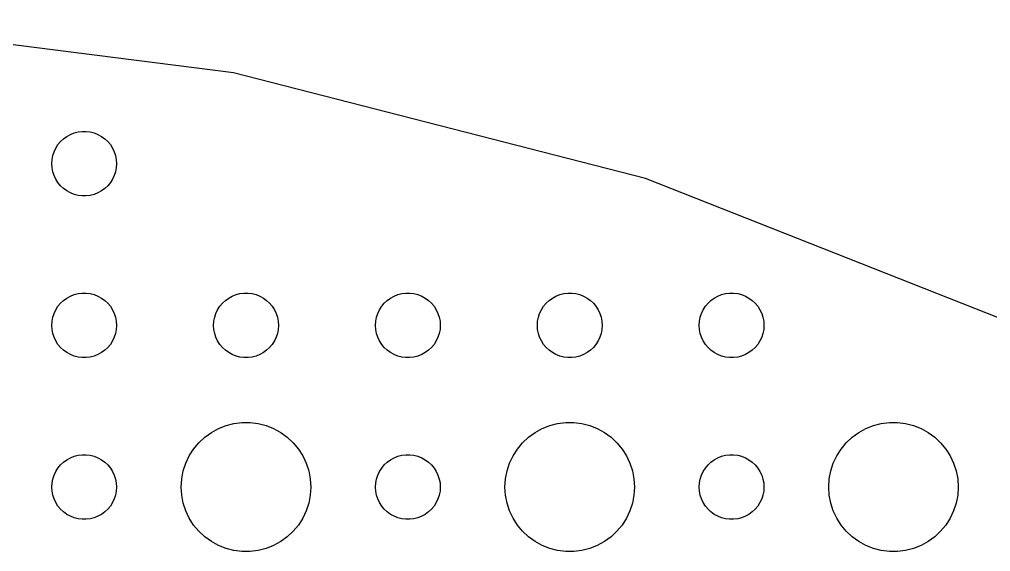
# Model space of a CAD drawing. Header units: metres. Extents: x -157 to 157, y -157 to 157.
# Drawn here: x 19.5 to 64.5, y 132.01 to 156.69 of the extents above; entities that cross this region are included whole.
import ezdxf

# ---------------------------------------------------------------- set-up
doc = ezdxf.new("R2010")
doc.units = ezdxf.units.M

msp = doc.modelspace()

# ---------------------------------------------------------------- linework, layer by layer
for p, q in [((29.4189, 154.219), (9.85811, 156.69)), ((48.5157, 149.316), (29.4189, 154.219)), ((21.5439, 151.156), (21.6963, 151.266)), ((21.6963, 151.266), (21.8613, 151.357)), ((21.8613, 151.357), (22.0365, 151.427)), ((22.0365, 151.427), (22.2189, 151.473)), ((22.2189, 151.473), (22.4058, 151.497)), ((22.4058, 151.497), (22.5942, 151.497)), ((22.5942, 151.497), (22.7811, 151.473)), ((22.7811, 151.473), (22.9635, 151.427)), ((22.9635, 151.427), (23.1387, 151.357)), ((23.1387, 151.357), (23.3037, 151.266)), ((23.3037, 151.266), (23.4561, 151.156)), ((21.1855, 150.723), (21.2865, 150.882)), ((21.2865, 150.882), (21.4065, 151.027)), ((21.4065, 151.027), (21.5439, 151.156)), ((23.4561, 151.156), (23.5934, 151.027)), ((23.5934, 151.027), (23.7135, 150.882)), ((23.7135, 150.882), (23.8145, 150.723)), ((21.0118, 150.188), (21.0471, 150.373)), ((21.0471, 150.373), (21.1053, 150.552)), ((21.1053, 150.552), (21.1855, 150.723)), ((23.8145, 150.723), (23.8947, 150.552)), ((23.8947, 150.552), (23.9529, 150.373)), ((23.9529, 150.373), (23.9882, 150.188)), ((21, 150), (21.0118, 150.188)), ((21.0118, 149.812), (21, 150)), ((23.9882, 150.188), (24, 150)), ((24, 150), (23.9882, 149.812)), ((21.0471, 149.627), (21.0118, 149.812)), ((21.1053, 149.448), (21.0471, 149.627)), ((21.1855, 149.277), (21.1053, 149.448)), ((23.8947, 149.448), (23.8145, 149.277)), ((23.9529, 149.627), (23.8947, 149.448)), ((23.9882, 149.812), (23.9529, 149.627)), ((21.2865, 149.118), (21.1855, 149.277)), ((21.4065, 148.973), (21.2865, 149.118)), ((21.5439, 148.844), (21.4065, 148.973)), ((23.5934, 148.973), (23.4561, 148.844)), ((23.7135, 149.118), (23.5934, 148.973)), ((23.8145, 149.277), (23.7135, 149.118)), ((66.8474, 142.058), (48.5157, 149.316)), ((21.6963, 148.734), (21.5439, 148.844)), ((21.8613, 148.643), (21.6963, 148.734)), ((22.0365, 148.573), (21.8613, 148.643)), ((22.2189, 148.527), (22.0365, 148.573)), ((22.4058, 148.503), (22.2189, 148.527)), ((22.5942, 148.503), (22.4058, 148.503)), ((22.7811, 148.527), (22.5942, 148.503)), ((22.9635, 148.573), (22.7811, 148.527)), ((23.1387, 148.643), (22.9635, 148.573)), ((23.3037, 148.734), (23.1387, 148.643)), ((23.4561, 148.844), (23.3037, 148.734)), ((21.4065, 143.527), (21.5439, 143.656)), ((21.5439, 143.656), (21.6963, 143.766)), ((21.6963, 143.766), (21.8613, 143.857)), ((21.8613, 143.857), (22.0365, 143.927)), ((22.0365, 143.927), (22.2189, 143.973)), ((22.2189, 143.973), (22.4058, 143.997)), ((22.4058, 143.997), (22.5942, 143.997)), ((22.5942, 143.997), (22.7811, 143.973)), ((22.7811, 143.973), (22.9635, 143.927)), ((22.9635, 143.927), (23.1387, 143.857)), ((23.1387, 143.857), (23.3037, 143.766)), ((23.3037, 143.766), (23.4561, 143.656)), ((23.4561, 143.656), (23.5934, 143.527)), ((28.9065, 143.527), (29.0439, 143.656)), ((29.0439, 143.656), (29.1963, 143.766)), ((29.1963, 143.766), (29.3613, 143.857)), ((29.3613, 143.857), (29.5365, 143.927)), ((29.5365, 143.927), (29.7189, 143.973)), ((29.7189, 143.973), (29.9058, 143.997)), ((29.9058, 143.997), (30.0942, 143.997)), ((30.0942, 143.997), (30.2811, 143.973)), ((30.2811, 143.973), (30.4635, 143.927)), ((30.4635, 143.927), (30.6387, 143.857)), ((30.6387, 143.857), (30.8037, 143.766)), ((30.8037, 143.766), (30.9561, 143.656)), ((30.9561, 143.656), (31.0934, 143.527)), ((36.4065, 143.527), (36.5439, 143.656)), ((36.5439, 143.656), (36.6963, 143.766)), ((36.6963, 143.766), (36.8613, 143.857)), ((36.8613, 143.857), (37.0365, 143.927)), ((37.0365, 143.927), (37.2189, 143.973)), ((37.2189, 143.973), (37.4058, 143.997)), ((37.4058, 143.997), (37.5942, 143.997)), ((37.5942, 143.997), (37.7811, 143.973)), ((37.7811, 143.973), (37.9635, 143.927)), ((37.9635, 143.927), (38.1387, 143.857)), ((38.1387, 143.857), (38.3037, 143.766)), ((38.3037, 143.766), (38.4561, 143.656)), ((38.4561, 143.656), (38.5934, 143.527)), ((43.9065, 143.527), (44.0439, 143.656)), ((44.0439, 143.656), (44.1963, 143.766)), ((44.1963, 143.766), (44.3613, 143.857)), ((44.3613, 143.857), (44.5365, 143.927)), ((44.5365, 143.927), (44.7189, 143.973)), ((44.7189, 143.973), (44.9058, 143.997)), ((44.9058, 143.997), (45.0942, 143.997)), ((45.0942, 143.997), (45.2811, 143.973)), ((45.2811, 143.973), (45.4635, 143.927)), ((45.4635, 143.927), (45.6387, 143.857)), ((45.6387, 143.857), (45.8037, 143.766)), ((45.8037, 143.766), (45.9561, 143.656)), ((45.9561, 143.656), (46.0934, 143.527)), ((51.4065, 143.527), (51.5439, 143.656)), ((51.5439, 143.656), (51.6963, 143.766)), ((51.6963, 143.766), (51.8613, 143.857)), ((51.8613, 143.857), (52.0365, 143.927)), ((52.0365, 143.927), (52.2189, 143.973)), ((52.2189, 143.973), (52.4058, 143.997)), ((52.4058, 143.997), (52.5942, 143.997)), ((52.5942, 143.997), (52.7811, 143.973)), ((52.7811, 143.973), (52.9635, 143.927)), ((52.9635, 143.927), (53.1387, 143.857)), ((53.1387, 143.857), (53.3037, 143.766)), ((53.3037, 143.766), (53.4561, 143.656)), ((53.4561, 143.656), (53.5934, 143.527)), ((21.1053, 143.052), (21.1855, 143.223)), ((21.1855, 143.223), (21.2865, 143.382)), ((21.2865, 143.382), (21.4065, 143.527)), ((23.5934, 143.527), (23.7135, 143.382)), ((23.7135, 143.382), (23.8145, 143.223)), ((23.8145, 143.223), (23.8947, 143.052)), ((28.6053, 143.052), (28.6855, 143.223)), ((28.6855, 143.223), (28.7865, 143.382)), ((28.7865, 143.382), (28.9065, 143.527)), ((31.0934, 143.527), (31.2135, 143.382)), ((31.2135, 143.382), (31.3145, 143.223)), ((31.3145, 143.223), (31.3947, 143.052)), ((36.1053, 143.052), (36.1855, 143.223)), ((36.1855, 143.223), (36.2865, 143.382)), ((36.2865, 143.382), (36.4065, 143.527)), ((38.5934, 143.527), (38.7135, 143.382)), ((38.7135, 143.382), (38.8145, 143.223)), ((38.8145, 143.223), (38.8947, 143.052)), ((43.6053, 143.052), (43.6855, 143.223)), ((43.6855, 143.223), (43.7865, 143.382)), ((43.7865, 143.382), (43.9065, 143.527)), ((46.0934, 143.527), (46.2135, 143.382)), ((46.2135, 143.382), (46.3145, 143.223)), ((46.3145, 143.223), (46.3947, 143.052)), ((51.1053, 143.052), (51.1855, 143.223)), ((51.1855, 143.223), (51.2865, 143.382)), ((51.2865, 143.382), (51.4065, 143.527)), ((53.5934, 143.527), (53.7135, 143.382)), ((53.7135, 143.382), (53.8145, 143.223)), ((53.8145, 143.223), (53.8947, 143.052)), ((21, 142.5), (21.0118, 142.688)), ((21.0118, 142.688), (21.0471, 142.873)), ((21.0471, 142.873), (21.1053, 143.052)), ((23.8947, 143.052), (23.9529, 142.873)), ((23.9529, 142.873), (23.9882, 142.688)), ((23.9882, 142.688), (24, 142.5)), ((28.5, 142.5), (28.5118, 142.688)), ((28.5118, 142.688), (28.5471, 142.873)), ((28.5471, 142.873), (28.6053, 143.052)), ((31.3947, 143.052), (31.4529, 142.873)), ((31.4529, 142.873), (31.4882, 142.688)), ((31.4882, 142.688), (31.5, 142.5)), ((36, 142.5), (36.0118, 142.688)), ((36.0118, 142.688), (36.0471, 142.873)), ((36.0471, 142.873), (36.1053, 143.052)), ((38.8947, 143.052), (38.9529, 142.873)), ((38.9529, 142.873), (38.9882, 142.688)), ((38.9882, 142.688), (39, 142.5)), ((43.5, 142.5), (43.5118, 142.688)), ((43.5118, 142.688), (43.5471, 142.873)), ((43.5471, 142.873), (43.6053, 143.052)), ((46.3947, 143.052), (46.4529, 142.873)), ((46.4529, 142.873), (46.4882, 142.688)), ((46.4882, 142.688), (46.5, 142.5)), ((51, 142.5), (51.0118, 142.688)), ((51.0118, 142.688), (51.0471, 142.873)), ((51.0471, 142.873), (51.1053, 143.052)), ((53.8947, 143.052), (53.9529, 142.873)), ((53.9529, 142.873), (53.9882, 142.688)), ((53.9882, 142.688), (54, 142.5)), ((21.0118, 142.312), (21, 142.5)), ((21.0471, 142.127), (21.0118, 142.312)), ((23.9882, 142.312), (23.9529, 142.127)), ((24, 142.5), (23.9882, 142.312)), ((28.5118, 142.312), (28.5, 142.5)), ((28.5471, 142.127), (28.5118, 142.312)), ((31.4882, 142.312), (31.4529, 142.127)), ((31.5, 142.5), (31.4882, 142.312)), ((36.0118, 142.312), (36, 142.5)), ((36.0471, 142.127), (36.0118, 142.312)), ((38.9882, 142.312), (38.9529, 142.127)), ((39, 142.5), (38.9882, 142.312)), ((43.5118, 142.312), (43.5, 142.5)), ((43.5471, 142.127), (43.5118, 142.312)), ((46.4882, 142.312), (46.4529, 142.127)), ((46.5, 142.5), (46.4882, 142.312)), ((51.0118, 142.312), (51, 142.5)), ((51.0471, 142.127), (51.0118, 142.312)), ((53.9882, 142.312), (53.9529, 142.127)), ((54, 142.5), (53.9882, 142.312)), ((21.1053, 141.948), (21.0471, 142.127)), ((21.1855, 141.777), (21.1053, 141.948)), ((21.2865, 141.618), (21.1855, 141.777)), ((23.8145, 141.777), (23.7135, 141.618)), ((23.8947, 141.948), (23.8145, 141.777)), ((23.9529, 142.127), (23.8947, 141.948)), ((28.6053, 141.948), (28.5471, 142.127)), ((28.6855, 141.777), (28.6053, 141.948)), ((28.7865, 141.618), (28.6855, 141.777)), ((31.3145, 141.777), (31.2135, 141.618)), ((31.3947, 141.948), (31.3145, 141.777)), ((31.4529, 142.127), (31.3947, 141.948)), ((36.1053, 141.948), (36.0471, 142.127)), ((36.1855, 141.777), (36.1053, 141.948)), ((36.2865, 141.618), (36.1855, 141.777)), ((38.8145, 141.777), (38.7135, 141.618)), ((38.8947, 141.948), (38.8145, 141.777)), ((38.9529, 142.127), (38.8947, 141.948)), ((43.6053, 141.948), (43.5471, 142.127)), ((43.6855, 141.777), (43.6053, 141.948)), ((43.7865, 141.618), (43.6855, 141.777)), ((46.3145, 141.777), (46.2135, 141.618)), ((46.3947, 141.948), (46.3145, 141.777)), ((46.4529, 142.127), (46.3947, 141.948)), ((51.1053, 141.948), (51.0471, 142.127)), ((51.1855, 141.777), (51.1053, 141.948)), ((51.2865, 141.618), (51.1855, 141.777)), ((53.8145, 141.777), (53.7135, 141.618)), ((53.8947, 141.948), (53.8145, 141.777)), ((53.9529, 142.127), (53.8947, 141.948)), ((21.4065, 141.473), (21.2865, 141.618)), ((21.5439, 141.344), (21.4065, 141.473)), ((21.6963, 141.234), (21.5439, 141.344)), ((23.4561, 141.344), (23.3037, 141.234)), ((23.5934, 141.473), (23.4561, 141.344)), ((23.7135, 141.618), (23.5934, 141.473)), ((28.9065, 141.473), (28.7865, 141.618)), ((29.0439, 141.344), (28.9065, 141.473)), ((29.1963, 141.234), (29.0439, 141.344)), ((30.9561, 141.344), (30.8037, 141.234)), ((31.0934, 141.473), (30.9561, 141.344)), ((31.2135, 141.618), (31.0934, 141.473)), ((36.4065, 141.473), (36.2865, 141.618)), ((36.5439, 141.344), (36.4065, 141.473)), ((36.6963, 141.234), (36.5439, 141.344)), ((38.4561, 141.344), (38.3037, 141.234)), ((38.5934, 141.473), (38.4561, 141.344)), ((38.7135, 141.618), (38.5934, 141.473)), ((43.9065, 141.473), (43.7865, 141.618)), ((44.0439, 141.344), (43.9065, 141.473)), ((44.1963, 141.234), (44.0439, 141.344)), ((45.9561, 141.344), (45.8037, 141.234)), ((46.0934, 141.473), (45.9561, 141.344)), ((46.2135, 141.618), (46.0934, 141.473)), ((51.4065, 141.473), (51.2865, 141.618)), ((51.5439, 141.344), (51.4065, 141.473)), ((51.6963, 141.234), (51.5439, 141.344)), ((53.4561, 141.344), (53.3037, 141.234)), ((53.5934, 141.473), (53.4561, 141.344)), ((53.7135, 141.618), (53.5934, 141.473)), ((21.8613, 141.143), (21.6963, 141.234)), ((22.0365, 141.073), (21.8613, 141.143)), ((22.2189, 141.027), (22.0365, 141.073)), ((22.4058, 141.003), (22.2189, 141.027)), ((22.5942, 141.003), (22.4058, 141.003)), ((22.7811, 141.027), (22.5942, 141.003)), ((22.9635, 141.073), (22.7811, 141.027)), ((23.1387, 141.143), (22.9635, 141.073)), ((23.3037, 141.234), (23.1387, 141.143)), ((29.3613, 141.143), (29.1963, 141.234)), ((29.5365, 141.073), (29.3613, 141.143)), ((29.7189, 141.027), (29.5365, 141.073)), ((29.9058, 141.003), (29.7189, 141.027)), ((30.0942, 141.003), (29.9058, 141.003)), ((30.2811, 141.027), (30.0942, 141.003)), ((30.4635, 141.073), (30.2811, 141.027)), ((30.6387, 141.143), (30.4635, 141.073)), ((30.8037, 141.234), (30.6387, 141.143)), ((36.8613, 141.143), (36.6963, 141.234)), ((37.0365, 141.073), (36.8613, 141.143)), ((37.2189, 141.027), (37.0365, 141.073)), ((37.4058, 141.003), (37.2189, 141.027)), ((37.5942, 141.003), (37.4058, 141.003)), ((37.7811, 141.027), (37.5942, 141.003)), ((37.9635, 141.073), (37.7811, 141.027)), ((38.1387, 141.143), (37.9635, 141.073)), ((38.3037, 141.234), (38.1387, 141.143)), ((44.3613, 141.143), (44.1963, 141.234)), ((44.5365, 141.073), (44.3613, 141.143)), ((44.7189, 141.027), (44.5365, 141.073)), ((44.9058, 141.003), (44.7189, 141.027)), ((45.0942, 141.003), (44.9058, 141.003)), ((45.2811, 141.027), (45.0942, 141.003)), ((45.4635, 141.073), (45.2811, 141.027)), ((45.6387, 141.143), (45.4635, 141.073)), ((45.8037, 141.234), (45.6387, 141.143)), ((51.8613, 141.143), (51.6963, 141.234)), ((52.0365, 141.073), (51.8613, 141.143)), ((52.2189, 141.027), (52.0365, 141.073)), ((52.4058, 141.003), (52.2189, 141.027)), ((52.5942, 141.003), (52.4058, 141.003)), ((52.7811, 141.027), (52.5942, 141.003)), ((52.9635, 141.073), (52.7811, 141.027)), ((53.1387, 141.143), (52.9635, 141.073)), ((53.3037, 141.234), (53.1387, 141.143)), ((28.3925, 137.533), (28.7227, 137.714)), ((28.7227, 137.714), (29.0729, 137.853)), ((29.0729, 137.853), (29.4379, 137.947)), ((29.4379, 137.947), (29.8116, 137.994)), ((29.8116, 137.994), (30.1884, 137.994)), ((30.1884, 137.994), (30.5621, 137.947)), ((30.5621, 137.947), (30.927, 137.853)), ((30.927, 137.853), (31.2773, 137.714)), ((31.2773, 137.714), (31.6075, 137.533)), ((43.3925, 137.533), (43.7227, 137.714)), ((43.7227, 137.714), (44.0729, 137.853)), ((44.0729, 137.853), (44.4379, 137.947)), ((44.4379, 137.947), (44.8116, 137.994)), ((44.8116, 137.994), (45.1884, 137.994)), ((45.1884, 137.994), (45.5621, 137.947)), ((45.5621, 137.947), (45.927, 137.853)), ((45.927, 137.853), (46.2773, 137.714)), ((46.2773, 137.714), (46.6075, 137.533)), ((58.3925, 137.533), (58.7227, 137.714)), ((58.7227, 137.714), (59.0729, 137.853)), ((59.0729, 137.853), (59.4379, 137.947)), ((59.4379, 137.947), (59.8116, 137.994)), ((59.8116, 137.994), (60.1884, 137.994)), ((60.1884, 137.994), (60.5621, 137.947)), ((60.5621, 137.947), (60.927, 137.853)), ((60.927, 137.853), (61.2773, 137.714)), ((61.2773, 137.714), (61.6075, 137.533)), ((27.8131, 137.054), (28.0877, 137.312)), ((28.0877, 137.312), (28.3925, 137.533)), ((31.6075, 137.533), (31.9123, 137.312)), ((31.9123, 137.312), (32.1869, 137.054)), ((42.8131, 137.054), (43.0877, 137.312)), ((43.0877, 137.312), (43.3925, 137.533)), ((46.6075, 137.533), (46.9123, 137.312)), ((46.9123, 137.312), (47.1869, 137.054)), ((57.8131, 137.054), (58.0877, 137.312)), ((58.0877, 137.312), (58.3925, 137.533)), ((61.6075, 137.533), (61.9123, 137.312)), ((61.9123, 137.312), (62.1869, 137.054)), ((27.5729, 136.763), (27.8131, 137.054)), ((32.1869, 137.054), (32.427, 136.763)), ((42.5729, 136.763), (42.8131, 137.054)), ((47.1869, 137.054), (47.427, 136.763)), ((57.5729, 136.763), (57.8131, 137.054)), ((62.1869, 137.054), (62.427, 136.763)), ((21.6963, 136.266), (21.8613, 136.357)), ((21.8613, 136.357), (22.0365, 136.427)), ((22.0365, 136.427), (22.2189, 136.473)), ((22.2189, 136.473), (22.4058, 136.497)), ((22.4058, 136.497), (22.5942, 136.497)), ((22.5942, 136.497), (22.7811, 136.473)), ((22.7811, 136.473), (22.9635, 136.427)), ((22.9635, 136.427), (23.1387, 136.357)), ((23.1387, 136.357), (23.3037, 136.266)), ((27.2107, 136.104), (27.3711, 136.445)), ((27.3711, 136.445), (27.5729, 136.763)), ((32.427, 136.763), (32.6289, 136.445)), ((32.6289, 136.445), (32.7893, 136.104)), ((36.6963, 136.266), (36.8613, 136.357)), ((36.8613, 136.357), (37.0365, 136.427)), ((37.0365, 136.427), (37.2189, 136.473)), ((37.2189, 136.473), (37.4058, 136.497)), ((37.4058, 136.497), (37.5942, 136.497)), ((37.5942, 136.497), (37.7811, 136.473)), ((37.7811, 136.473), (37.9635, 136.427)), ((37.9635, 136.427), (38.1387, 136.357)), ((38.1387, 136.357), (38.3037, 136.266)), ((42.2107, 136.104), (42.3711, 136.445)), ((42.3711, 136.445), (42.5729, 136.763)), ((47.427, 136.763), (47.6289, 136.445)), ((47.6289, 136.445), (47.7893, 136.104)), ((51.6963, 136.266), (51.8613, 136.357)), ((51.8613, 136.357), (52.0365, 136.427)), ((52.0365, 136.427), (52.2189, 136.473)), ((52.2189, 136.473), (52.4058, 136.497)), ((52.4058, 136.497), (52.5942, 136.497)), ((52.5942, 136.497), (52.7811, 136.473)), ((52.7811, 136.473), (52.9635, 136.427)), ((52.9635, 136.427), (53.1387, 136.357)), ((53.1387, 136.357), (53.3037, 136.266)), ((57.2107, 136.104), (57.3711, 136.445)), ((57.3711, 136.445), (57.5729, 136.763)), ((62.427, 136.763), (62.6289, 136.445)), ((62.6289, 136.445), (62.7893, 136.104)), ((21.2865, 135.882), (21.4065, 136.027)), ((21.4065, 136.027), (21.5439, 136.156)), ((21.5439, 136.156), (21.6963, 136.266)), ((23.3037, 136.266), (23.4561, 136.156)), ((23.4561, 136.156), (23.5934, 136.027)), ((23.5934, 136.027), (23.7135, 135.882)), ((27.0942, 135.746), (27.2107, 136.104)), ((32.7893, 136.104), (32.9057, 135.746)), ((36.2865, 135.882), (36.4065, 136.027)), ((36.4065, 136.027), (36.5439, 136.156)), ((36.5439, 136.156), (36.6963, 136.266)), ((38.3037, 136.266), (38.4561, 136.156)), ((38.4561, 136.156), (38.5934, 136.027)), ((38.5934, 136.027), (38.7135, 135.882)), ((42.0942, 135.746), (42.2107, 136.104)), ((47.7893, 136.104), (47.9057, 135.746)), ((51.2865, 135.882), (51.4065, 136.027)), ((51.4065, 136.027), (51.5439, 136.156)), ((51.5439, 136.156), (51.6963, 136.266)), ((53.3037, 136.266), (53.4561, 136.156)), ((53.4561, 136.156), (53.5934, 136.027)), ((53.5934, 136.027), (53.7135, 135.882)), ((57.0942, 135.746), (57.2107, 136.104)), ((62.7893, 136.104), (62.9057, 135.746)), ((21.0471, 135.373), (21.1053, 135.552)), ((21.1053, 135.552), (21.1855, 135.723)), ((21.1855, 135.723), (21.2865, 135.882)), ((23.7135, 135.882), (23.8145, 135.723)), ((23.8145, 135.723), (23.8947, 135.552)), ((23.8947, 135.552), (23.9529, 135.373)), ((27.0237, 135.376), (27.0942, 135.746)), ((32.9057, 135.746), (32.9763, 135.376)), ((36.0471, 135.373), (36.1053, 135.552)), ((36.1053, 135.552), (36.1855, 135.723)), ((36.1855, 135.723), (36.2865, 135.882)), ((38.7135, 135.882), (38.8145, 135.723)), ((38.8145, 135.723), (38.8947, 135.552)), ((38.8947, 135.552), (38.9529, 135.373)), ((42.0237, 135.376), (42.0942, 135.746)), ((47.9057, 135.746), (47.9763, 135.376)), ((51.0471, 135.373), (51.1053, 135.552)), ((51.1053, 135.552), (51.1855, 135.723)), ((51.1855, 135.723), (51.2865, 135.882)), ((53.7135, 135.882), (53.8145, 135.723)), ((53.8145, 135.723), (53.8947, 135.552)), ((53.8947, 135.552), (53.9529, 135.373)), ((57.0237, 135.376), (57.0942, 135.746)), ((62.9057, 135.746), (62.9763, 135.376)), ((21, 135), (21.0118, 135.188)), ((21.0118, 134.812), (21, 135)), ((21.0118, 135.188), (21.0471, 135.373)), ((23.9529, 135.373), (23.9882, 135.188)), ((23.9882, 135.188), (24, 135)), ((24, 135), (23.9882, 134.812)), ((27, 135), (27.0237, 135.376)), ((27.0237, 134.624), (27, 135)), ((32.9763, 135.376), (33, 135)), ((33, 135), (32.9763, 134.624)), ((36, 135), (36.0118, 135.188)), ((36.0118, 134.812), (36, 135)), ((36.0118, 135.188), (36.0471, 135.373)), ((38.9529, 135.373), (38.9882, 135.188)), ((38.9882, 135.188), (39, 135)), ((39, 135), (38.9882, 134.812)), ((42, 135), (42.0237, 135.376)), ((42.0237, 134.624), (42, 135)), ((47.9763, 135.376), (48, 135)), ((48, 135), (47.9763, 134.624)), ((51, 135), (51.0118, 135.188)), ((51.0118, 134.812), (51, 135)), ((51.0118, 135.188), (51.0471, 135.373)), ((53.9529, 135.373), (53.9882, 135.188)), ((53.9882, 135.188), (54, 135)), ((54, 135), (53.9882, 134.812)), ((57, 135), (57.0237, 135.376)), ((57.0237, 134.624), (57, 135)), ((62.9763, 135.376), (63, 135)), ((63, 135), (62.9763, 134.624)), ((21.0471, 134.627), (21.0118, 134.812)), ((21.1053, 134.448), (21.0471, 134.627)), ((23.9529, 134.627), (23.8947, 134.448)), ((23.9882, 134.812), (23.9529, 134.627)), ((27.0942, 134.254), (27.0237, 134.624)), ((32.9763, 134.624), (32.9057, 134.254)), ((36.0471, 134.627), (36.0118, 134.812)), ((36.1053, 134.448), (36.0471, 134.627)), ((38.9529, 134.627), (38.8947, 134.448)), ((38.9882, 134.812), (38.9529, 134.627)), ((42.0942, 134.254), (42.0237, 134.624)), ((47.9763, 134.624), (47.9057, 134.254)), ((51.0471, 134.627), (51.0118, 134.812)), ((51.1053, 134.448), (51.0471, 134.627)), ((53.9529, 134.627), (53.8947, 134.448)), ((53.9882, 134.812), (53.9529, 134.627)), ((57.0942, 134.254), (57.0237, 134.624)), ((62.9763, 134.624), (62.9057, 134.254)), ((21.1855, 134.277), (21.1053, 134.448)), ((21.2865, 134.118), (21.1855, 134.277)), ((21.4065, 133.973), (21.2865, 134.118)), ((23.7135, 134.118), (23.5934, 133.973)), ((23.8145, 134.277), (23.7135, 134.118)), ((23.8947, 134.448), (23.8145, 134.277)), ((27.2107, 133.896), (27.0942, 134.254)), ((32.9057, 134.254), (32.7893, 133.896)), ((36.1855, 134.277), (36.1053, 134.448)), ((36.2865, 134.118), (36.1855, 134.277)), ((36.4065, 133.973), (36.2865, 134.118)), ((38.7135, 134.118), (38.5934, 133.973)), ((38.8145, 134.277), (38.7135, 134.118)), ((38.8947, 134.448), (38.8145, 134.277)), ((42.2107, 133.896), (42.0942, 134.254)), ((47.9057, 134.254), (47.7893, 133.896)), ((51.1855, 134.277), (51.1053, 134.448)), ((51.2865, 134.118), (51.1855, 134.277)), ((51.4065, 133.973), (51.2865, 134.118)), ((53.7135, 134.118), (53.5934, 133.973)), ((53.8145, 134.277), (53.7135, 134.118)), ((53.8947, 134.448), (53.8145, 134.277)), ((57.2107, 133.896), (57.0942, 134.254)), ((62.9057, 134.254), (62.7893, 133.896)), ((21.5439, 133.844), (21.4065, 133.973)), ((21.6963, 133.734), (21.5439, 133.844)), ((21.8613, 133.643), (21.6963, 133.734)), ((23.3037, 133.734), (23.1387, 133.643)), ((23.4561, 133.844), (23.3037, 133.734)), ((23.5934, 133.973), (23.4561, 133.844)), ((27.3711, 133.555), (27.2107, 133.896)), ((32.7893, 133.896), (32.6289, 133.555)), ((36.5439, 133.844), (36.4065, 133.973)), ((36.6963, 133.734), (36.5439, 133.844)), ((36.8613, 133.643), (36.6963, 133.734)), ((38.3037, 133.734), (38.1387, 133.643)), ((38.4561, 133.844), (38.3037, 133.734)), ((38.5934, 133.973), (38.4561, 133.844)), ((42.3711, 133.555), (42.2107, 133.896)), ((47.7893, 133.896), (47.6289, 133.555)), ((51.5439, 133.844), (51.4065, 133.973)), ((51.6963, 133.734), (51.5439, 133.844)), ((51.8613, 133.643), (51.6963, 133.734)), ((53.3037, 133.734), (53.1387, 133.643)), ((53.4561, 133.844), (53.3037, 133.734)), ((53.5934, 133.973), (53.4561, 133.844)), ((57.3711, 133.555), (57.2107, 133.896)), ((62.7893, 133.896), (62.6289, 133.555)), ((22.0365, 133.573), (21.8613, 133.643)), ((22.2189, 133.527), (22.0365, 133.573)), ((22.4058, 133.503), (22.2189, 133.527)), ((22.5942, 133.503), (22.4058, 133.503)), ((22.7811, 133.527), (22.5942, 133.503)), ((22.9635, 133.573), (22.7811, 133.527)), ((23.1387, 133.643), (22.9635, 133.573)), ((27.5729, 133.237), (27.3711, 133.555)), ((27.8131, 132.946), (27.5729, 133.237)), ((32.427, 133.237), (32.1869, 132.946)), ((32.6289, 133.555), (32.427, 133.237)), ((37.0365, 133.573), (36.8613, 133.643)), ((37.2189, 133.527), (37.0365, 133.573)), ((37.4058, 133.503), (37.2189, 133.527)), ((37.5942, 133.503), (37.4058, 133.503)), ((37.7811, 133.527), (37.5942, 133.503)), ((37.9635, 133.573), (37.7811, 133.527)), ((38.1387, 133.643), (37.9635, 133.573)), ((42.5729, 133.237), (42.3711, 133.555)), ((42.8131, 132.946), (42.5729, 133.237)), ((47.427, 133.237), (47.1869, 132.946)), ((47.6289, 133.555), (47.427, 133.237)), ((52.0365, 133.573), (51.8613, 133.643)), ((52.2189, 133.527), (52.0365, 133.573)), ((52.4058, 133.503), (52.2189, 133.527)), ((52.5942, 133.503), (52.4058, 133.503)), ((52.7811, 133.527), (52.5942, 133.503)), ((52.9635, 133.573), (52.7811, 133.527)), ((53.1387, 133.643), (52.9635, 133.573)), ((57.5729, 133.237), (57.3711, 133.555)), ((57.8131, 132.946), (57.5729, 133.237)), ((62.427, 133.237), (62.1869, 132.946)), ((62.6289, 133.555), (62.427, 133.237)), ((28.0877, 132.688), (27.8131, 132.946)), ((32.1869, 132.946), (31.9123, 132.688)), ((43.0877, 132.688), (42.8131, 132.946)), ((47.1869, 132.946), (46.9123, 132.688)), ((58.0877, 132.688), (57.8131, 132.946)), ((62.1869, 132.946), (61.9123, 132.688)), ((28.3925, 132.467), (28.0877, 132.688)), ((28.7227, 132.286), (28.3925, 132.467)), ((31.6075, 132.467), (31.2773, 132.286)), ((31.9123, 132.688), (31.6075, 132.467)), ((43.3925, 132.467), (43.0877, 132.688)), ((43.7227, 132.286), (43.3925, 132.467)), ((46.6075, 132.467), (46.2773, 132.286)), ((46.9123, 132.688), (46.6075, 132.467)), ((58.3925, 132.467), (58.0877, 132.688)), ((58.7227, 132.286), (58.3925, 132.467)), ((61.6075, 132.467), (61.2773, 132.286)), ((61.9123, 132.688), (61.6075, 132.467)), ((29.0729, 132.147), (28.7227, 132.286)), ((29.4379, 132.053), (29.0729, 132.147)), ((29.8116, 132.006), (29.4379, 132.053)), ((30.1884, 132.006), (29.8116, 132.006)), ((30.5621, 132.053), (30.1884, 132.006)), ((30.927, 132.147), (30.5621, 132.053)), ((31.2773, 132.286), (30.927, 132.147)), ((44.0729, 132.147), (43.7227, 132.286)), ((44.4379, 132.053), (44.0729, 132.147)), ((44.8116, 132.006), (44.4379, 132.053)), ((45.1884, 132.006), (44.8116, 132.006)), ((45.5621, 132.053), (45.1884, 132.006)), ((45.927, 132.147), (45.5621, 132.053)), ((46.2773, 132.286), (45.927, 132.147)), ((59.0729, 132.147), (58.7227, 132.286)), ((59.4379, 132.053), (59.0729, 132.147)), ((59.8116, 132.006), (59.4379, 132.053)), ((60.1884, 132.006), (59.8116, 132.006)), ((60.5621, 132.053), (60.1884, 132.006)), ((60.927, 132.147), (60.5621, 132.053)), ((61.2773, 132.286), (60.927, 132.147))]:
    msp.add_line(p, q)

doc.saveas('drawing.dxf')
